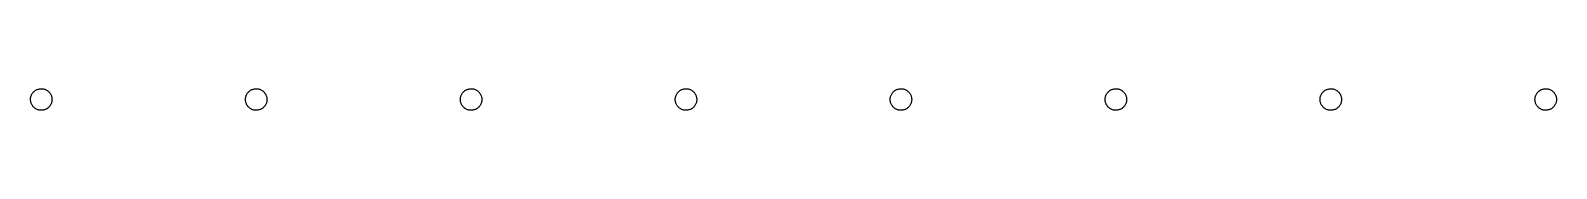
# Model space of a CAD drawing. Extents: x 0 to 96, y 0 to 48.
# Drawn here: x 38.94 to 47.82, y 34.21 to 34.34 of the extents above; entities that cross this region are included whole.
import ezdxf

# ---------------------------------------------------------------- set-up
doc = ezdxf.new("R2010")
doc.units = 0
doc.layers.add('Layer_1', color=7, linetype='CONTINUOUS')

msp = doc.modelspace()

# ---------------------------------------------------------------- linework, layer by layer
at = {"layer": 'Layer_1', "color": 7}
for p, q in [((38.943076, 34.277681), (38.943276, 34.281619)), ((38.94339, 34.269847), (38.943112, 34.273783)), ((38.943114, 34.273783), (38.943114, 34.277681)), ((38.943272, 34.281619), (38.94375, 34.285517)), ((38.943941, 34.265949), (38.943386, 34.269847)), ((38.943744, 34.285517), (38.944411, 34.289374)), ((38.944689, 34.26213), (38.943944, 34.265949)), ((38.944413, 34.289374), (38.945358, 34.293193)), ((38.945713, 34.258311), (38.944691, 34.26213)), ((38.945359, 34.293193), (38.94654, 34.296933)), ((38.946973, 34.254611), (38.945713, 34.258311)), ((38.94654, 34.296933), (38.947957, 34.300594)), ((38.947957, 34.300594), (38.949571, 34.304178)), ((38.949571, 34.304178), (38.951422, 34.307642)), ((38.951422, 34.307642), (38.953508, 34.310989)), ((38.953508, 34.310989), (38.955792, 34.314178)), ((38.955792, 34.314178), (38.958232, 34.317209)), ((38.958232, 34.317209), (38.96091, 34.320122)), ((38.96091, 34.320122), (38.963744, 34.322839)), ((38.963744, 34.322839), (38.966737, 34.325359)), ((38.966737, 34.325359), (38.969887, 34.327721)), ((38.969887, 34.327721), (38.973193, 34.329847)), ((38.973193, 34.329847), (38.976619, 34.331776)), ((38.976619, 34.331776), (38.980122, 34.333469)), ((38.980122, 34.333469), (38.983784, 34.334964)), ((38.983784, 34.334964), (38.987484, 34.336224)), ((38.987484, 34.336224), (38.991264, 34.337247)), ((38.991264, 34.337249), (38.995122, 34.337993)), ((38.995122, 34.337997), (38.99902, 34.338552)), ((38.99902, 34.338548), (39.002957, 34.338826)), ((39.002957, 34.338823), (39.006854, 34.338823)), ((39.006854, 34.338862), (39.010792, 34.338662)), ((39.010792, 34.338666), (39.014689, 34.338232)), ((39.014689, 34.338232), (39.018548, 34.337521)), ((39.018548, 34.337524), (39.022367, 34.33658)), ((39.022367, 34.336579), (39.026107, 34.335398)), ((39.026107, 34.335398), (39.029768, 34.33402)), ((39.029768, 34.33402), (39.033351, 34.332367)), ((39.033351, 34.332367), (39.036816, 34.330517)), ((39.036816, 34.330517), (39.040162, 34.32843)), ((39.040162, 34.32843), (39.043351, 34.326186)), ((39.043351, 34.326186), (39.046382, 34.323706)), ((39.046382, 34.323706), (39.049296, 34.321028)), ((39.049296, 34.321028), (39.052012, 34.318193)), ((39.052012, 34.318193), (39.054532, 34.315201)), ((39.054532, 34.315201), (39.056894, 34.312051)), ((39.056894, 34.312051), (39.05902, 34.308783)), ((39.05902, 34.308783), (39.060949, 34.305359)), ((39.060949, 34.305359), (39.062642, 34.301816)), ((39.062642, 34.301816), (39.064138, 34.298193)), ((39.064138, 34.298193), (39.065398, 34.294453)), ((39.065752, 34.259571), (39.064571, 34.255831)), ((39.065398, 34.294453), (39.06642, 34.290673)), ((39.066698, 34.26339), (39.065753, 34.259571)), ((39.066422, 34.290673), (39.067167, 34.286816)), ((39.067367, 34.267249), (39.0667, 34.26339)), ((39.06717, 34.286816), (39.067726, 34.282918)), ((39.067839, 34.271146), (39.067361, 34.267249)), ((39.067721, 34.282918), (39.067999, 34.27902)), ((39.068036, 34.275083), (39.067836, 34.271146)), ((39.067997, 34.27902), (39.067997, 34.275083)), ((40.192957, 34.277681), (40.193346, 34.281619)), ((40.192957, 34.273783), (40.192957, 34.277681)), ((40.193351, 34.269847), (40.192962, 34.273783)), ((40.193351, 34.281619), (40.19374, 34.285517)), ((40.193744, 34.265949), (40.193356, 34.269847)), ((40.194532, 34.26213), (40.193743, 34.265949)), ((40.193744, 34.285517), (40.194533, 34.289374)), ((40.194532, 34.289374), (40.195321, 34.293193)), ((40.195713, 34.258311), (40.194532, 34.26213)), ((40.195319, 34.293193), (40.1965, 34.296933)), ((40.196894, 34.254611), (40.195713, 34.258311)), ((40.1965, 34.296933), (40.198076, 34.300594)), ((40.198076, 34.300594), (40.19965, 34.304178)), ((40.19965, 34.304178), (40.201619, 34.307642)), ((40.201619, 34.307642), (40.203587, 34.310989)), ((40.203587, 34.310989), (40.205949, 34.314178)), ((40.205949, 34.314178), (40.208311, 34.317209)), ((40.208311, 34.317209), (40.211068, 34.320122)), ((40.211068, 34.320122), (40.213823, 34.322839)), ((40.213823, 34.322839), (40.216579, 34.325359)), ((40.216579, 34.325359), (40.219729, 34.327721)), ((40.219729, 34.327721), (40.223272, 34.329847)), ((40.223272, 34.329847), (40.226422, 34.331776)), ((40.226422, 34.331776), (40.229964, 34.333469)), ((40.229964, 34.333469), (40.233902, 34.334964)), ((40.233902, 34.334964), (40.237446, 34.336224)), ((40.237446, 34.336224), (40.241382, 34.337247)), ((40.241382, 34.337249), (40.245319, 34.337993)), ((40.245319, 34.337997), (40.248862, 34.338552)), ((40.248862, 34.338548), (40.2528, 34.338826)), ((40.2528, 34.338823), (40.256737, 34.338823)), ((40.256737, 34.338862), (40.260673, 34.338662)), ((40.260673, 34.338666), (40.264611, 34.338232)), ((40.264611, 34.338232), (40.268548, 34.337521)), ((40.268548, 34.337524), (40.272484, 34.33658)), ((40.272484, 34.336579), (40.276028, 34.335398)), ((40.276028, 34.335398), (40.279964, 34.33402)), ((40.279964, 34.33402), (40.283508, 34.332367)), ((40.283508, 34.332367), (40.286658, 34.330517)), ((40.286658, 34.330517), (40.290201, 34.32843)), ((40.290201, 34.32843), (40.293351, 34.326186)), ((40.293351, 34.326186), (40.2965, 34.323706)), ((40.2965, 34.323706), (40.299257, 34.321028)), ((40.299257, 34.321028), (40.302012, 34.318193)), ((40.302012, 34.318193), (40.304374, 34.315201)), ((40.304374, 34.315201), (40.306737, 34.312051)), ((40.306737, 34.312051), (40.309099, 34.308783)), ((40.309099, 34.308783), (40.311068, 34.305359)), ((40.311068, 34.305359), (40.312642, 34.301816)), ((40.312642, 34.301816), (40.314217, 34.298193)), ((40.314217, 34.298193), (40.315398, 34.294453)), ((40.315792, 34.259571), (40.314611, 34.255831)), ((40.315398, 34.294453), (40.316579, 34.290673)), ((40.316579, 34.26339), (40.31579, 34.259571)), ((40.317367, 34.267249), (40.316578, 34.26339)), ((40.316579, 34.290673), (40.317368, 34.286816)), ((40.317367, 34.286816), (40.317756, 34.282918)), ((40.31776, 34.271146), (40.317371, 34.267249)), ((40.31776, 34.282918), (40.318149, 34.27902)), ((40.318154, 34.275083), (40.317766, 34.271146)), ((40.318154, 34.27902), (40.318154, 34.275083)), ((41.442957, 34.277681), (41.443346, 34.281619)), ((41.442957, 34.273783), (41.442957, 34.277681)), ((41.443351, 34.269847), (41.442962, 34.273783)), ((41.443351, 34.281619), (41.44374, 34.285517)), ((41.443744, 34.265949), (41.443356, 34.269847)), ((41.444532, 34.26213), (41.443743, 34.265949)), ((41.443744, 34.285517), (41.444533, 34.289374)), ((41.444532, 34.289374), (41.445321, 34.293193)), ((41.445713, 34.258311), (41.444532, 34.26213)), ((41.445319, 34.293193), (41.4465, 34.296933)), ((41.446894, 34.254611), (41.445713, 34.258311)), ((41.4465, 34.296933), (41.448076, 34.300594)), ((41.448076, 34.300594), (41.44965, 34.304178)), ((41.44965, 34.304178), (41.451619, 34.307642)), ((41.451619, 34.307642), (41.453587, 34.310989)), ((41.453587, 34.310989), (41.455949, 34.314178)), ((41.455949, 34.314178), (41.458311, 34.317209)), ((41.458311, 34.317209), (41.461068, 34.320122)), ((41.461068, 34.320122), (41.463823, 34.322839)), ((41.463823, 34.322839), (41.466579, 34.325359)), ((41.466579, 34.325359), (41.469729, 34.327721)), ((41.469729, 34.327721), (41.473272, 34.329847)), ((41.473272, 34.329847), (41.476422, 34.331776)), ((41.476422, 34.331776), (41.479964, 34.333469)), ((41.479964, 34.333469), (41.483902, 34.334964)), ((41.483902, 34.334964), (41.487446, 34.336224)), ((41.487446, 34.336224), (41.491382, 34.337247)), ((41.491382, 34.337249), (41.495319, 34.337993)), ((41.495319, 34.337997), (41.498862, 34.338552)), ((41.498862, 34.338548), (41.5028, 34.338826)), ((41.5028, 34.338823), (41.506737, 34.338823)), ((41.506737, 34.338862), (41.510673, 34.338662)), ((41.510673, 34.338666), (41.514611, 34.338232)), ((41.514611, 34.338232), (41.518548, 34.337521)), ((41.518548, 34.337524), (41.522484, 34.33658)), ((41.522484, 34.336579), (41.526028, 34.335398)), ((41.526028, 34.335398), (41.529964, 34.33402)), ((41.529964, 34.33402), (41.533508, 34.332367)), ((41.533508, 34.332367), (41.536658, 34.330517)), ((41.536658, 34.330517), (41.540201, 34.32843)), ((41.540201, 34.32843), (41.543351, 34.326186)), ((41.543351, 34.326186), (41.5465, 34.323706)), ((41.5465, 34.323706), (41.549257, 34.321028)), ((41.549257, 34.321028), (41.552012, 34.318193)), ((41.552012, 34.318193), (41.554374, 34.315201)), ((41.554374, 34.315201), (41.556737, 34.312051)), ((41.556737, 34.312051), (41.559099, 34.308783)), ((41.559099, 34.308783), (41.561068, 34.305359)), ((41.561068, 34.305359), (41.562642, 34.301816)), ((41.562642, 34.301816), (41.564217, 34.298193)), ((41.564217, 34.298193), (41.565398, 34.294453)), ((41.565792, 34.259571), (41.564611, 34.255831)), ((41.565398, 34.294453), (41.566579, 34.290673)), ((41.566579, 34.26339), (41.56579, 34.259571)), ((41.567367, 34.267249), (41.566578, 34.26339)), ((41.566579, 34.290673), (41.567368, 34.286816)), ((41.567367, 34.286816), (41.567756, 34.282918)), ((41.56776, 34.271146), (41.567371, 34.267249)), ((41.56776, 34.282918), (41.568149, 34.27902)), ((41.568154, 34.275083), (41.567766, 34.271146)), ((41.568154, 34.27902), (41.568154, 34.275083)), ((42.692957, 34.277681), (42.693346, 34.281619)), ((42.692957, 34.273783), (42.692957, 34.277681)), ((42.693351, 34.269847), (42.692962, 34.273783)), ((42.693351, 34.281619), (42.69374, 34.285517)), ((42.693744, 34.265949), (42.693356, 34.269847)), ((42.694532, 34.26213), (42.693743, 34.265949)), ((42.693744, 34.285517), (42.694533, 34.289374)), ((42.694532, 34.289374), (42.695321, 34.293193)), ((42.695713, 34.258311), (42.694532, 34.26213)), ((42.695319, 34.293193), (42.6965, 34.296933)), ((42.696894, 34.254611), (42.695713, 34.258311)), ((42.6965, 34.296933), (42.698076, 34.300594)), ((42.698076, 34.300594), (42.69965, 34.304178)), ((42.69965, 34.304178), (42.701619, 34.307642)), ((42.701619, 34.307642), (42.703587, 34.310989)), ((42.703587, 34.310989), (42.705949, 34.314178)), ((42.705949, 34.314178), (42.708311, 34.317209)), ((42.708311, 34.317209), (42.711068, 34.320122)), ((42.711068, 34.320122), (42.713823, 34.322839)), ((42.713823, 34.322839), (42.716579, 34.325359)), ((42.716579, 34.325359), (42.719729, 34.327721)), ((42.719729, 34.327721), (42.723272, 34.329847)), ((42.723272, 34.329847), (42.726422, 34.331776)), ((42.726422, 34.331776), (42.729964, 34.333469)), ((42.729964, 34.333469), (42.733902, 34.334964)), ((42.733902, 34.334964), (42.737446, 34.336224)), ((42.737446, 34.336224), (42.741382, 34.337247)), ((42.741382, 34.337249), (42.745319, 34.337993)), ((42.745319, 34.337997), (42.748862, 34.338552)), ((42.748862, 34.338548), (42.7528, 34.338826)), ((42.7528, 34.338823), (42.756737, 34.338823)), ((42.756737, 34.338862), (42.760673, 34.338662)), ((42.760673, 34.338666), (42.764611, 34.338232)), ((42.764611, 34.338232), (42.768548, 34.337521)), ((42.768548, 34.337524), (42.772484, 34.33658)), ((42.772484, 34.336579), (42.776028, 34.335398)), ((42.776028, 34.335398), (42.779964, 34.33402)), ((42.779964, 34.33402), (42.783508, 34.332367)), ((42.783508, 34.332367), (42.786658, 34.330517)), ((42.786658, 34.330517), (42.790201, 34.32843)), ((42.790201, 34.32843), (42.793351, 34.326186)), ((42.793351, 34.326186), (42.7965, 34.323706)), ((42.7965, 34.323706), (42.799257, 34.321028)), ((42.799257, 34.321028), (42.802012, 34.318193)), ((42.802012, 34.318193), (42.804374, 34.315201)), ((42.804374, 34.315201), (42.806737, 34.312051)), ((42.806737, 34.312051), (42.809099, 34.308783)), ((42.809099, 34.308783), (42.811068, 34.305359)), ((42.811068, 34.305359), (42.812642, 34.301816)), ((42.812642, 34.301816), (42.814217, 34.298193)), ((42.814217, 34.298193), (42.815398, 34.294453)), ((42.815792, 34.259571), (42.814611, 34.255831)), ((42.815398, 34.294453), (42.816579, 34.290673)), ((42.816579, 34.26339), (42.81579, 34.259571)), ((42.817367, 34.267249), (42.816578, 34.26339)), ((42.816579, 34.290673), (42.817368, 34.286816)), ((42.817367, 34.286816), (42.817756, 34.282918)), ((42.81776, 34.271146), (42.817371, 34.267249)), ((42.81776, 34.282918), (42.818149, 34.27902)), ((42.818154, 34.275083), (42.817766, 34.271146)), ((42.818154, 34.27902), (42.818154, 34.275083)), ((43.942957, 34.277681), (43.943346, 34.281619)), ((43.942957, 34.273783), (43.942957, 34.277681)), ((43.943351, 34.269847), (43.942962, 34.273783)), ((43.943351, 34.281619), (43.94374, 34.285517)), ((43.943744, 34.265949), (43.943356, 34.269847)), ((43.944532, 34.26213), (43.943743, 34.265949)), ((43.943744, 34.285517), (43.944533, 34.289374)), ((43.944532, 34.289374), (43.945321, 34.293193)), ((43.945713, 34.258311), (43.944532, 34.26213)), ((43.945319, 34.293193), (43.9465, 34.296933)), ((43.946894, 34.254611), (43.945713, 34.258311)), ((43.9465, 34.296933), (43.948076, 34.300594)), ((43.948076, 34.300594), (43.94965, 34.304178)), ((43.94965, 34.304178), (43.951619, 34.307642)), ((43.951619, 34.307642), (43.953587, 34.310989)), ((43.953587, 34.310989), (43.955949, 34.314178)), ((43.955949, 34.314178), (43.958311, 34.317209)), ((43.958311, 34.317209), (43.961068, 34.320122)), ((43.961068, 34.320122), (43.963823, 34.322839)), ((43.963823, 34.322839), (43.966579, 34.325359)), ((43.966579, 34.325359), (43.969729, 34.327721)), ((43.969729, 34.327721), (43.973272, 34.329847)), ((43.973272, 34.329847), (43.976422, 34.331776)), ((43.976422, 34.331776), (43.979964, 34.333469)), ((43.979964, 34.333469), (43.983902, 34.334964)), ((43.983902, 34.334964), (43.987446, 34.336224)), ((43.987446, 34.336224), (43.991382, 34.337247)), ((43.991382, 34.337249), (43.995319, 34.337993)), ((43.995319, 34.337997), (43.998862, 34.338552)), ((43.998862, 34.338548), (44.0028, 34.338826)), ((44.0028, 34.338823), (44.006737, 34.338823)), ((44.006737, 34.338862), (44.010673, 34.338662)), ((44.010673, 34.338666), (44.014611, 34.338232)), ((44.014611, 34.338232), (44.018548, 34.337521)), ((44.018548, 34.337524), (44.022484, 34.33658)), ((44.022484, 34.336579), (44.026028, 34.335398)), ((44.026028, 34.335398), (44.029964, 34.33402)), ((44.029964, 34.33402), (44.033508, 34.332367)), ((44.033508, 34.332367), (44.036658, 34.330517)), ((44.036658, 34.330517), (44.040201, 34.32843)), ((44.040201, 34.32843), (44.043351, 34.326186)), ((44.043351, 34.326186), (44.0465, 34.323706)), ((44.0465, 34.323706), (44.049257, 34.321028)), ((44.049257, 34.321028), (44.052012, 34.318193)), ((44.052012, 34.318193), (44.054374, 34.315201)), ((44.054374, 34.315201), (44.056737, 34.312051)), ((44.056737, 34.312051), (44.059099, 34.308783)), ((44.059099, 34.308783), (44.061068, 34.305359)), ((44.061068, 34.305359), (44.062642, 34.301816)), ((44.062642, 34.301816), (44.064217, 34.298193)), ((44.064217, 34.298193), (44.065398, 34.294453)), ((44.065792, 34.259571), (44.064611, 34.255831)), ((44.065398, 34.294453), (44.066579, 34.290673)), ((44.066579, 34.26339), (44.06579, 34.259571)), ((44.067367, 34.267249), (44.066578, 34.26339)), ((44.066579, 34.290673), (44.067368, 34.286816)), ((44.067367, 34.286816), (44.067756, 34.282918)), ((44.06776, 34.271146), (44.067371, 34.267249)), ((44.06776, 34.282918), (44.068149, 34.27902)), ((44.068154, 34.275083), (44.067766, 34.271146)), ((44.068154, 34.27902), (44.068154, 34.275083)), ((45.192957, 34.277681), (45.193346, 34.281619)), ((45.192957, 34.273783), (45.192957, 34.277681)), ((45.193351, 34.269847), (45.192962, 34.273783)), ((45.193351, 34.281619), (45.19374, 34.285517)), ((45.193744, 34.265949), (45.193356, 34.269847)), ((45.194532, 34.26213), (45.193743, 34.265949)), ((45.193744, 34.285517), (45.194533, 34.289374)), ((45.194532, 34.289374), (45.195321, 34.293193)), ((45.195713, 34.258311), (45.194532, 34.26213)), ((45.195319, 34.293193), (45.1965, 34.296933)), ((45.196894, 34.254611), (45.195713, 34.258311)), ((45.1965, 34.296933), (45.198076, 34.300594)), ((45.198076, 34.300594), (45.19965, 34.304178)), ((45.19965, 34.304178), (45.201619, 34.307642)), ((45.201619, 34.307642), (45.203587, 34.310989)), ((45.203587, 34.310989), (45.205949, 34.314178)), ((45.205949, 34.314178), (45.208311, 34.317209)), ((45.208311, 34.317209), (45.211068, 34.320122)), ((45.211068, 34.320122), (45.213823, 34.322839)), ((45.213823, 34.322839), (45.216579, 34.325359)), ((45.216579, 34.325359), (45.219729, 34.327721)), ((45.219729, 34.327721), (45.223272, 34.329847)), ((45.223272, 34.329847), (45.226422, 34.331776)), ((45.226422, 34.331776), (45.229964, 34.333469)), ((45.229964, 34.333469), (45.233902, 34.334964)), ((45.233902, 34.334964), (45.237446, 34.336224)), ((45.237446, 34.336224), (45.241382, 34.337247)), ((45.241382, 34.337249), (45.245319, 34.337993)), ((45.245319, 34.337997), (45.248862, 34.338552)), ((45.248862, 34.338548), (45.2528, 34.338826)), ((45.2528, 34.338823), (45.256737, 34.338823)), ((45.256737, 34.338862), (45.260673, 34.338662)), ((45.260673, 34.338666), (45.264611, 34.338232)), ((45.264611, 34.338232), (45.268548, 34.337521)), ((45.268548, 34.337524), (45.272484, 34.33658)), ((45.272484, 34.336579), (45.276028, 34.335398)), ((45.276028, 34.335398), (45.279964, 34.33402)), ((45.279964, 34.33402), (45.283508, 34.332367)), ((45.283508, 34.332367), (45.286658, 34.330517)), ((45.286658, 34.330517), (45.290201, 34.32843)), ((45.290201, 34.32843), (45.293351, 34.326186)), ((45.293351, 34.326186), (45.2965, 34.323706)), ((45.2965, 34.323706), (45.299257, 34.321028)), ((45.299257, 34.321028), (45.302012, 34.318193)), ((45.302012, 34.318193), (45.304374, 34.315201)), ((45.304374, 34.315201), (45.306737, 34.312051)), ((45.306737, 34.312051), (45.309099, 34.308783)), ((45.309099, 34.308783), (45.311068, 34.305359)), ((45.311068, 34.305359), (45.312642, 34.301816)), ((45.312642, 34.301816), (45.314217, 34.298193)), ((45.314217, 34.298193), (45.315398, 34.294453)), ((45.315792, 34.259571), (45.314611, 34.255831)), ((45.315398, 34.294453), (45.316579, 34.290673)), ((45.316579, 34.26339), (45.31579, 34.259571)), ((45.317367, 34.267249), (45.316578, 34.26339)), ((45.316579, 34.290673), (45.317368, 34.286816)), ((45.317367, 34.286816), (45.317756, 34.282918)), ((45.31776, 34.271146), (45.317371, 34.267249)), ((45.31776, 34.282918), (45.318149, 34.27902)), ((45.318154, 34.275083), (45.317766, 34.271146)), ((45.318154, 34.27902), (45.318154, 34.275083)), ((46.442957, 34.277681), (46.443346, 34.281619)), ((46.442957, 34.273783), (46.442957, 34.277681)), ((46.443351, 34.269847), (46.442962, 34.273783)), ((46.443351, 34.281619), (46.44374, 34.285517)), ((46.443744, 34.265949), (46.443356, 34.269847)), ((46.444532, 34.26213), (46.443743, 34.265949)), ((46.443744, 34.285517), (46.444533, 34.289374)), ((46.444532, 34.289374), (46.445321, 34.293193)), ((46.445713, 34.258311), (46.444532, 34.26213)), ((46.445319, 34.293193), (46.4465, 34.296933)), ((46.446894, 34.254611), (46.445713, 34.258311)), ((46.4465, 34.296933), (46.448076, 34.300594)), ((46.448076, 34.300594), (46.44965, 34.304178)), ((46.44965, 34.304178), (46.451619, 34.307642)), ((46.451619, 34.307642), (46.453587, 34.310989)), ((46.453587, 34.310989), (46.455949, 34.314178)), ((46.455949, 34.314178), (46.458311, 34.317209)), ((46.458311, 34.317209), (46.461068, 34.320122)), ((46.461068, 34.320122), (46.463823, 34.322839)), ((46.463823, 34.322839), (46.466579, 34.325359)), ((46.466579, 34.325359), (46.469729, 34.327721)), ((46.469729, 34.327721), (46.473272, 34.329847)), ((46.473272, 34.329847), (46.476422, 34.331776)), ((46.476422, 34.331776), (46.479964, 34.333469)), ((46.479964, 34.333469), (46.483902, 34.334964)), ((46.483902, 34.334964), (46.487446, 34.336224)), ((46.487446, 34.336224), (46.491382, 34.337247)), ((46.491382, 34.337249), (46.495319, 34.337993)), ((46.495319, 34.337997), (46.498862, 34.338552)), ((46.498862, 34.338548), (46.5028, 34.338826)), ((46.5028, 34.338823), (46.506737, 34.338823)), ((46.506737, 34.338862), (46.510673, 34.338662)), ((46.510673, 34.338666), (46.514611, 34.338232)), ((46.514611, 34.338232), (46.518548, 34.337521)), ((46.518548, 34.337524), (46.522484, 34.33658)), ((46.522484, 34.336579), (46.526028, 34.335398)), ((46.526028, 34.335398), (46.529964, 34.33402)), ((46.529964, 34.33402), (46.533508, 34.332367)), ((46.533508, 34.332367), (46.536658, 34.330517)), ((46.536658, 34.330517), (46.540201, 34.32843)), ((46.540201, 34.32843), (46.543351, 34.326186)), ((46.543351, 34.326186), (46.5465, 34.323706)), ((46.5465, 34.323706), (46.549257, 34.321028)), ((46.549257, 34.321028), (46.552012, 34.318193)), ((46.552012, 34.318193), (46.554374, 34.315201)), ((46.554374, 34.315201), (46.556737, 34.312051)), ((46.556737, 34.312051), (46.559099, 34.308783)), ((46.559099, 34.308783), (46.561068, 34.305359)), ((46.561068, 34.305359), (46.562642, 34.301816)), ((46.562642, 34.301816), (46.564217, 34.298193)), ((46.564217, 34.298193), (46.565398, 34.294453)), ((46.565792, 34.259571), (46.564611, 34.255831)), ((46.565398, 34.294453), (46.566579, 34.290673)), ((46.566579, 34.26339), (46.56579, 34.259571)), ((46.567367, 34.267249), (46.566578, 34.26339)), ((46.566579, 34.290673), (46.567368, 34.286816)), ((46.567367, 34.286816), (46.567756, 34.282918)), ((46.56776, 34.271146), (46.567371, 34.267249)), ((46.56776, 34.282918), (46.568149, 34.27902)), ((46.568154, 34.275083), (46.567766, 34.271146)), ((46.568154, 34.27902), (46.568154, 34.275083)), ((47.692957, 34.277681), (47.693346, 34.281619)), ((47.692957, 34.273783), (47.692957, 34.277681)), ((47.693351, 34.269847), (47.692962, 34.273783)), ((47.693351, 34.281619), (47.69374, 34.285517)), ((47.693744, 34.265949), (47.693356, 34.269847)), ((47.694532, 34.26213), (47.693743, 34.265949)), ((47.693744, 34.285517), (47.694533, 34.289374)), ((47.694532, 34.289374), (47.695321, 34.293193)), ((47.695713, 34.258311), (47.694532, 34.26213)), ((47.695319, 34.293193), (47.6965, 34.296933)), ((47.696894, 34.254611), (47.695713, 34.258311)), ((47.6965, 34.296933), (47.698076, 34.300594)), ((47.698076, 34.300594), (47.69965, 34.304178)), ((47.69965, 34.304178), (47.701619, 34.307642)), ((47.701619, 34.307642), (47.703587, 34.310989)), ((47.703587, 34.310989), (47.705949, 34.314178)), ((47.705949, 34.314178), (47.708311, 34.317209)), ((47.708311, 34.317209), (47.711068, 34.320122)), ((47.711068, 34.320122), (47.713823, 34.322839)), ((47.713823, 34.322839), (47.716579, 34.325359)), ((47.716579, 34.325359), (47.719729, 34.327721)), ((47.719729, 34.327721), (47.723272, 34.329847)), ((47.723272, 34.329847), (47.726422, 34.331776)), ((47.726422, 34.331776), (47.729964, 34.333469)), ((47.729964, 34.333469), (47.733902, 34.334964)), ((47.733902, 34.334964), (47.737446, 34.336224)), ((47.737446, 34.336224), (47.741382, 34.337247)), ((47.741382, 34.337249), (47.745319, 34.337993)), ((47.745319, 34.337997), (47.748862, 34.338552)), ((47.748862, 34.338548), (47.7528, 34.338826)), ((47.7528, 34.338823), (47.756737, 34.338823)), ((47.756737, 34.338862), (47.760673, 34.338662)), ((47.760673, 34.338666), (47.764611, 34.338232)), ((47.764611, 34.338232), (47.768548, 34.337521)), ((47.768548, 34.337524), (47.772484, 34.33658)), ((47.772484, 34.336579), (47.776028, 34.335398)), ((47.776028, 34.335398), (47.779964, 34.33402)), ((47.779964, 34.33402), (47.783508, 34.332367)), ((47.783508, 34.332367), (47.786658, 34.330517)), ((47.786658, 34.330517), (47.790201, 34.32843)), ((47.790201, 34.32843), (47.793351, 34.326186)), ((47.793351, 34.326186), (47.7965, 34.323706)), ((47.7965, 34.323706), (47.799257, 34.321028)), ((47.799257, 34.321028), (47.802012, 34.318193)), ((47.802012, 34.318193), (47.804374, 34.315201)), ((47.804374, 34.315201), (47.806737, 34.312051)), ((47.806737, 34.312051), (47.809099, 34.308783)), ((47.809099, 34.308783), (47.811068, 34.305359)), ((47.811068, 34.305359), (47.812642, 34.301816)), ((47.812642, 34.301816), (47.814217, 34.298193)), ((47.814217, 34.298193), (47.815398, 34.294453)), ((47.815792, 34.259571), (47.814611, 34.255831)), ((47.815398, 34.294453), (47.816579, 34.290673)), ((47.816579, 34.26339), (47.81579, 34.259571)), ((47.817367, 34.267249), (47.816578, 34.26339)), ((47.816579, 34.290673), (47.817368, 34.286816)), ((47.817367, 34.286816), (47.817756, 34.282918)), ((47.81776, 34.271146), (47.817371, 34.267249)), ((47.81776, 34.282918), (47.818149, 34.27902)), ((47.818154, 34.275083), (47.817766, 34.271146)), ((47.818154, 34.27902), (47.818154, 34.275083)), ((38.948469, 34.250949), (38.946973, 34.254611)), ((38.950162, 34.247446), (38.948469, 34.250949)), ((38.952091, 34.24402), (38.950162, 34.247446)), ((38.954217, 34.240713), (38.952091, 34.24402)), ((38.956579, 34.237563), (38.954217, 34.240713)), ((38.959099, 34.234571), (38.956579, 34.237563)), ((38.961816, 34.231737), (38.959099, 34.234571)), ((38.964729, 34.22906), (38.961816, 34.231737)), ((38.96776, 34.226619), (38.964729, 34.22906)), ((38.970949, 34.224336), (38.96776, 34.226619)), ((38.974296, 34.222249), (38.970949, 34.224336)), ((38.97776, 34.220398), (38.974296, 34.222249)), ((38.981343, 34.218783), (38.97776, 34.220398)), ((38.985004, 34.217367), (38.981343, 34.218783)), ((38.988744, 34.216186), (38.985004, 34.217367)), ((38.992563, 34.21524), (38.988744, 34.216184)), ((38.996422, 34.214571), (38.992563, 34.215238)), ((39.000319, 34.214099), (38.996422, 34.214577)), ((39.004257, 34.213902), (39.000319, 34.214102)), ((39.008154, 34.213941), (39.004257, 34.213941)), ((39.012091, 34.214217), (39.008154, 34.213939)), ((39.015989, 34.214768), (39.012091, 34.214212)), ((39.019847, 34.215556), (39.015989, 34.214767)), ((39.023627, 34.21654), (39.019847, 34.215551)), ((39.027327, 34.2178), (39.023627, 34.21654)), ((39.030989, 34.219296), (39.027327, 34.2178)), ((39.034492, 34.220989), (39.030989, 34.219296)), ((39.037918, 34.222918), (39.034492, 34.220989)), ((39.041224, 34.225083), (39.037918, 34.222918)), ((39.044374, 34.227406), (39.041224, 34.225083)), ((39.047367, 34.229926), (39.044374, 34.227406)), ((39.050201, 34.232642), (39.047367, 34.229926)), ((39.052879, 34.235556), (39.050201, 34.232642)), ((39.055319, 34.238587), (39.052879, 34.235556)), ((39.057603, 34.241816), (39.055319, 34.238587)), ((39.059689, 34.245122), (39.057603, 34.241816)), ((39.06154, 34.248587), (39.059689, 34.245122)), ((39.063154, 34.25217), (39.06154, 34.248587)), ((39.064571, 34.255831), (39.063154, 34.25217)), ((40.198469, 34.250949), (40.196894, 34.254611)), ((40.200043, 34.247446), (40.198469, 34.250949)), ((40.202012, 34.24402), (40.200043, 34.247446)), ((40.204374, 34.240713), (40.202012, 34.24402)), ((40.206737, 34.237563), (40.204374, 34.240713)), ((40.209099, 34.234571), (40.206737, 34.237563)), ((40.211854, 34.231737), (40.209099, 34.234571)), ((40.214611, 34.22906), (40.211854, 34.231737)), ((40.21776, 34.226619), (40.214611, 34.22906)), ((40.22091, 34.224336), (40.21776, 34.226619)), ((40.224453, 34.222249), (40.22091, 34.224336)), ((40.227603, 34.220398), (40.224453, 34.222249)), ((40.231147, 34.218783), (40.227603, 34.220398)), ((40.235083, 34.217367), (40.231147, 34.218783)), ((40.238627, 34.216186), (40.235083, 34.217367)), ((40.242563, 34.21524), (40.238627, 34.216184)), ((40.2465, 34.214571), (40.242563, 34.215238)), ((40.250438, 34.214099), (40.2465, 34.214577)), ((40.254374, 34.213902), (40.250438, 34.214102)), ((40.258311, 34.213941), (40.254374, 34.213941)), ((40.262249, 34.214217), (40.258311, 34.213939)), ((40.265792, 34.214768), (40.262249, 34.214212)), ((40.269729, 34.215556), (40.265792, 34.214767)), ((40.273666, 34.21654), (40.269729, 34.215551)), ((40.277209, 34.2178), (40.273666, 34.21654)), ((40.281147, 34.219296), (40.277209, 34.2178)), ((40.284689, 34.220989), (40.281147, 34.219296)), ((40.287839, 34.222918), (40.284689, 34.220989)), ((40.291382, 34.225083), (40.287839, 34.222918)), ((40.294532, 34.227406), (40.291382, 34.225083)), ((40.297288, 34.229926), (40.294532, 34.227406)), ((40.300043, 34.232642), (40.297288, 34.229926)), ((40.3028, 34.235556), (40.300043, 34.232642)), ((40.305162, 34.238587), (40.3028, 34.235556)), ((40.307524, 34.241816), (40.305162, 34.238587)), ((40.309492, 34.245122), (40.307524, 34.241816)), ((40.311461, 34.248587), (40.309492, 34.245122)), ((40.313036, 34.25217), (40.311461, 34.248587)), ((40.314611, 34.255831), (40.313036, 34.25217)), ((41.448469, 34.250949), (41.446894, 34.254611)), ((41.450043, 34.247446), (41.448469, 34.250949)), ((41.452012, 34.24402), (41.450043, 34.247446)), ((41.454374, 34.240713), (41.452012, 34.24402)), ((41.456737, 34.237563), (41.454374, 34.240713)), ((41.459099, 34.234571), (41.456737, 34.237563)), ((41.461854, 34.231737), (41.459099, 34.234571)), ((41.464611, 34.22906), (41.461854, 34.231737)), ((41.46776, 34.226619), (41.464611, 34.22906)), ((41.47091, 34.224336), (41.46776, 34.226619)), ((41.474453, 34.222249), (41.47091, 34.224336)), ((41.477603, 34.220398), (41.474453, 34.222249)), ((41.481147, 34.218783), (41.477603, 34.220398)), ((41.485083, 34.217367), (41.481147, 34.218783)), ((41.488627, 34.216186), (41.485083, 34.217367)), ((41.492563, 34.21524), (41.488627, 34.216184)), ((41.4965, 34.214571), (41.492563, 34.215238)), ((41.500438, 34.214099), (41.4965, 34.214577)), ((41.504374, 34.213902), (41.500438, 34.214102)), ((41.508311, 34.213941), (41.504374, 34.213941)), ((41.512249, 34.214217), (41.508311, 34.213939)), ((41.515792, 34.214768), (41.512249, 34.214212)), ((41.519729, 34.215556), (41.515792, 34.214767)), ((41.523666, 34.21654), (41.519729, 34.215551)), ((41.527209, 34.2178), (41.523666, 34.21654)), ((41.531147, 34.219296), (41.527209, 34.2178)), ((41.534689, 34.220989), (41.531147, 34.219296)), ((41.537839, 34.222918), (41.534689, 34.220989)), ((41.541382, 34.225083), (41.537839, 34.222918)), ((41.544532, 34.227406), (41.541382, 34.225083)), ((41.547288, 34.229926), (41.544532, 34.227406)), ((41.550043, 34.232642), (41.547288, 34.229926)), ((41.5528, 34.235556), (41.550043, 34.232642)), ((41.555162, 34.238587), (41.5528, 34.235556)), ((41.557524, 34.241816), (41.555162, 34.238587)), ((41.559492, 34.245122), (41.557524, 34.241816)), ((41.561461, 34.248587), (41.559492, 34.245122)), ((41.563036, 34.25217), (41.561461, 34.248587)), ((41.564611, 34.255831), (41.563036, 34.25217)), ((42.698469, 34.250949), (42.696894, 34.254611)), ((42.700043, 34.247446), (42.698469, 34.250949)), ((42.702012, 34.24402), (42.700043, 34.247446)), ((42.704374, 34.240713), (42.702012, 34.24402)), ((42.706737, 34.237563), (42.704374, 34.240713)), ((42.709099, 34.234571), (42.706737, 34.237563)), ((42.711854, 34.231737), (42.709099, 34.234571)), ((42.714611, 34.22906), (42.711854, 34.231737)), ((42.71776, 34.226619), (42.714611, 34.22906)), ((42.72091, 34.224336), (42.71776, 34.226619)), ((42.724453, 34.222249), (42.72091, 34.224336)), ((42.727603, 34.220398), (42.724453, 34.222249)), ((42.731147, 34.218783), (42.727603, 34.220398)), ((42.735083, 34.217367), (42.731147, 34.218783)), ((42.738627, 34.216186), (42.735083, 34.217367)), ((42.742563, 34.21524), (42.738627, 34.216184)), ((42.7465, 34.214571), (42.742563, 34.215238)), ((42.750438, 34.214099), (42.7465, 34.214577)), ((42.754374, 34.213902), (42.750438, 34.214102)), ((42.758311, 34.213941), (42.754374, 34.213941)), ((42.762249, 34.214217), (42.758311, 34.213939)), ((42.765792, 34.214768), (42.762249, 34.214212)), ((42.769729, 34.215556), (42.765792, 34.214767)), ((42.773666, 34.21654), (42.769729, 34.215551)), ((42.777209, 34.2178), (42.773666, 34.21654)), ((42.781147, 34.219296), (42.777209, 34.2178)), ((42.784689, 34.220989), (42.781147, 34.219296)), ((42.787839, 34.222918), (42.784689, 34.220989)), ((42.791382, 34.225083), (42.787839, 34.222918)), ((42.794532, 34.227406), (42.791382, 34.225083)), ((42.797288, 34.229926), (42.794532, 34.227406)), ((42.800043, 34.232642), (42.797288, 34.229926)), ((42.8028, 34.235556), (42.800043, 34.232642)), ((42.805162, 34.238587), (42.8028, 34.235556)), ((42.807524, 34.241816), (42.805162, 34.238587)), ((42.809492, 34.245122), (42.807524, 34.241816)), ((42.811461, 34.248587), (42.809492, 34.245122)), ((42.813036, 34.25217), (42.811461, 34.248587)), ((42.814611, 34.255831), (42.813036, 34.25217)), ((43.948469, 34.250949), (43.946894, 34.254611)), ((43.950043, 34.247446), (43.948469, 34.250949)), ((43.952012, 34.24402), (43.950043, 34.247446)), ((43.954374, 34.240713), (43.952012, 34.24402)), ((43.956737, 34.237563), (43.954374, 34.240713)), ((43.959099, 34.234571), (43.956737, 34.237563)), ((43.961854, 34.231737), (43.959099, 34.234571)), ((43.964611, 34.22906), (43.961854, 34.231737)), ((43.96776, 34.226619), (43.964611, 34.22906)), ((43.97091, 34.224336), (43.96776, 34.226619)), ((43.974453, 34.222249), (43.97091, 34.224336)), ((43.977603, 34.220398), (43.974453, 34.222249)), ((43.981147, 34.218783), (43.977603, 34.220398)), ((43.985083, 34.217367), (43.981147, 34.218783)), ((43.988627, 34.216186), (43.985083, 34.217367)), ((43.992563, 34.21524), (43.988627, 34.216184)), ((43.9965, 34.214571), (43.992563, 34.215238)), ((44.000438, 34.214099), (43.9965, 34.214577)), ((44.004374, 34.213902), (44.000438, 34.214102)), ((44.008311, 34.213941), (44.004374, 34.213941)), ((44.012249, 34.214217), (44.008311, 34.213939)), ((44.015792, 34.214768), (44.012249, 34.214212)), ((44.019729, 34.215556), (44.015792, 34.214767)), ((44.023666, 34.21654), (44.019729, 34.215551)), ((44.027209, 34.2178), (44.023666, 34.21654)), ((44.031147, 34.219296), (44.027209, 34.2178)), ((44.034689, 34.220989), (44.031147, 34.219296)), ((44.037839, 34.222918), (44.034689, 34.220989)), ((44.041382, 34.225083), (44.037839, 34.222918)), ((44.044532, 34.227406), (44.041382, 34.225083)), ((44.047288, 34.229926), (44.044532, 34.227406)), ((44.050043, 34.232642), (44.047288, 34.229926)), ((44.0528, 34.235556), (44.050043, 34.232642)), ((44.055162, 34.238587), (44.0528, 34.235556)), ((44.057524, 34.241816), (44.055162, 34.238587)), ((44.059492, 34.245122), (44.057524, 34.241816)), ((44.061461, 34.248587), (44.059492, 34.245122)), ((44.063036, 34.25217), (44.061461, 34.248587)), ((44.064611, 34.255831), (44.063036, 34.25217)), ((45.198469, 34.250949), (45.196894, 34.254611)), ((45.200043, 34.247446), (45.198469, 34.250949)), ((45.202012, 34.24402), (45.200043, 34.247446)), ((45.204374, 34.240713), (45.202012, 34.24402)), ((45.206737, 34.237563), (45.204374, 34.240713)), ((45.209099, 34.234571), (45.206737, 34.237563)), ((45.211854, 34.231737), (45.209099, 34.234571)), ((45.214611, 34.22906), (45.211854, 34.231737)), ((45.21776, 34.226619), (45.214611, 34.22906)), ((45.22091, 34.224336), (45.21776, 34.226619)), ((45.224453, 34.222249), (45.22091, 34.224336)), ((45.227603, 34.220398), (45.224453, 34.222249)), ((45.231147, 34.218783), (45.227603, 34.220398)), ((45.235083, 34.217367), (45.231147, 34.218783)), ((45.238627, 34.216186), (45.235083, 34.217367)), ((45.242563, 34.21524), (45.238627, 34.216184)), ((45.2465, 34.214571), (45.242563, 34.215238)), ((45.250438, 34.214099), (45.2465, 34.214577)), ((45.254374, 34.213902), (45.250438, 34.214102)), ((45.258311, 34.213941), (45.254374, 34.213941)), ((45.262249, 34.214217), (45.258311, 34.213939)), ((45.265792, 34.214768), (45.262249, 34.214212)), ((45.269729, 34.215556), (45.265792, 34.214767)), ((45.273666, 34.21654), (45.269729, 34.215551)), ((45.277209, 34.2178), (45.273666, 34.21654)), ((45.281147, 34.219296), (45.277209, 34.2178)), ((45.284689, 34.220989), (45.281147, 34.219296)), ((45.287839, 34.222918), (45.284689, 34.220989)), ((45.291382, 34.225083), (45.287839, 34.222918)), ((45.294532, 34.227406), (45.291382, 34.225083)), ((45.297288, 34.229926), (45.294532, 34.227406)), ((45.300043, 34.232642), (45.297288, 34.229926)), ((45.3028, 34.235556), (45.300043, 34.232642)), ((45.305162, 34.238587), (45.3028, 34.235556)), ((45.307524, 34.241816), (45.305162, 34.238587)), ((45.309492, 34.245122), (45.307524, 34.241816)), ((45.311461, 34.248587), (45.309492, 34.245122)), ((45.313036, 34.25217), (45.311461, 34.248587)), ((45.314611, 34.255831), (45.313036, 34.25217)), ((46.448469, 34.250949), (46.446894, 34.254611)), ((46.450043, 34.247446), (46.448469, 34.250949)), ((46.452012, 34.24402), (46.450043, 34.247446)), ((46.454374, 34.240713), (46.452012, 34.24402)), ((46.456737, 34.237563), (46.454374, 34.240713)), ((46.459099, 34.234571), (46.456737, 34.237563)), ((46.461854, 34.231737), (46.459099, 34.234571)), ((46.464611, 34.22906), (46.461854, 34.231737)), ((46.46776, 34.226619), (46.464611, 34.22906)), ((46.47091, 34.224336), (46.46776, 34.226619)), ((46.474453, 34.222249), (46.47091, 34.224336)), ((46.477603, 34.220398), (46.474453, 34.222249)), ((46.481146, 34.218783), (46.477603, 34.220398)), ((46.485083, 34.217367), (46.481146, 34.218783)), ((46.488627, 34.216186), (46.485083, 34.217367)), ((46.492563, 34.21524), (46.488627, 34.216184)), ((46.4965, 34.214571), (46.492563, 34.215238)), ((46.500438, 34.214099), (46.4965, 34.214577)), ((46.504374, 34.213902), (46.500438, 34.214102)), ((46.508311, 34.213941), (46.504374, 34.213941)), ((46.512249, 34.214217), (46.508311, 34.213939)), ((46.515792, 34.214768), (46.512249, 34.214212)), ((46.519729, 34.215556), (46.515792, 34.214767)), ((46.523666, 34.21654), (46.519729, 34.215551)), ((46.527209, 34.2178), (46.523666, 34.21654)), ((46.531146, 34.219296), (46.527209, 34.2178)), ((46.534689, 34.220989), (46.531146, 34.219296)), ((46.537839, 34.222918), (46.534689, 34.220989)), ((46.541382, 34.225083), (46.537839, 34.222918)), ((46.544532, 34.227406), (46.541382, 34.225083)), ((46.547288, 34.229926), (46.544532, 34.227406)), ((46.550043, 34.232642), (46.547288, 34.229926)), ((46.5528, 34.235556), (46.550043, 34.232642)), ((46.555162, 34.238587), (46.5528, 34.235556)), ((46.557524, 34.241816), (46.555162, 34.238587)), ((46.559492, 34.245122), (46.557524, 34.241816)), ((46.561461, 34.248587), (46.559492, 34.245122)), ((46.563036, 34.25217), (46.561461, 34.248587)), ((46.564611, 34.255831), (46.563036, 34.25217)), ((47.698469, 34.250949), (47.696894, 34.254611)), ((47.700043, 34.247446), (47.698469, 34.250949)), ((47.702012, 34.24402), (47.700043, 34.247446)), ((47.704374, 34.240713), (47.702012, 34.24402)), ((47.706737, 34.237563), (47.704374, 34.240713)), ((47.709099, 34.234571), (47.706737, 34.237563)), ((47.711854, 34.231737), (47.709099, 34.234571)), ((47.714611, 34.22906), (47.711854, 34.231737)), ((47.71776, 34.226619), (47.714611, 34.22906)), ((47.72091, 34.224336), (47.71776, 34.226619)), ((47.724453, 34.222249), (47.72091, 34.224336)), ((47.727603, 34.220398), (47.724453, 34.222249)), ((47.731146, 34.218783), (47.727603, 34.220398)), ((47.735083, 34.217367), (47.731146, 34.218783)), ((47.738627, 34.216186), (47.735083, 34.217367)), ((47.742563, 34.21524), (47.738627, 34.216184)), ((47.7465, 34.214571), (47.742563, 34.215238)), ((47.750438, 34.214099), (47.7465, 34.214577)), ((47.754374, 34.213902), (47.750438, 34.214102)), ((47.758311, 34.213941), (47.754374, 34.213941)), ((47.762249, 34.214217), (47.758311, 34.213939)), ((47.765792, 34.214768), (47.762249, 34.214212)), ((47.769729, 34.215556), (47.765792, 34.214767)), ((47.773666, 34.21654), (47.769729, 34.215551)), ((47.777209, 34.2178), (47.773666, 34.21654)), ((47.781146, 34.219296), (47.777209, 34.2178)), ((47.784689, 34.220989), (47.781146, 34.219296)), ((47.787839, 34.222918), (47.784689, 34.220989)), ((47.791382, 34.225083), (47.787839, 34.222918)), ((47.794532, 34.227406), (47.791382, 34.225083)), ((47.797288, 34.229926), (47.794532, 34.227406)), ((47.800043, 34.232642), (47.797288, 34.229926)), ((47.8028, 34.235556), (47.800043, 34.232642)), ((47.805162, 34.238587), (47.8028, 34.235556)), ((47.807524, 34.241816), (47.805162, 34.238587)), ((47.809492, 34.245122), (47.807524, 34.241816)), ((47.811461, 34.248587), (47.809492, 34.245122)), ((47.813036, 34.25217), (47.811461, 34.248587)), ((47.814611, 34.255831), (47.813036, 34.25217))]:
    msp.add_line(p, q, dxfattribs=at)

doc.saveas('drawing.dxf')
